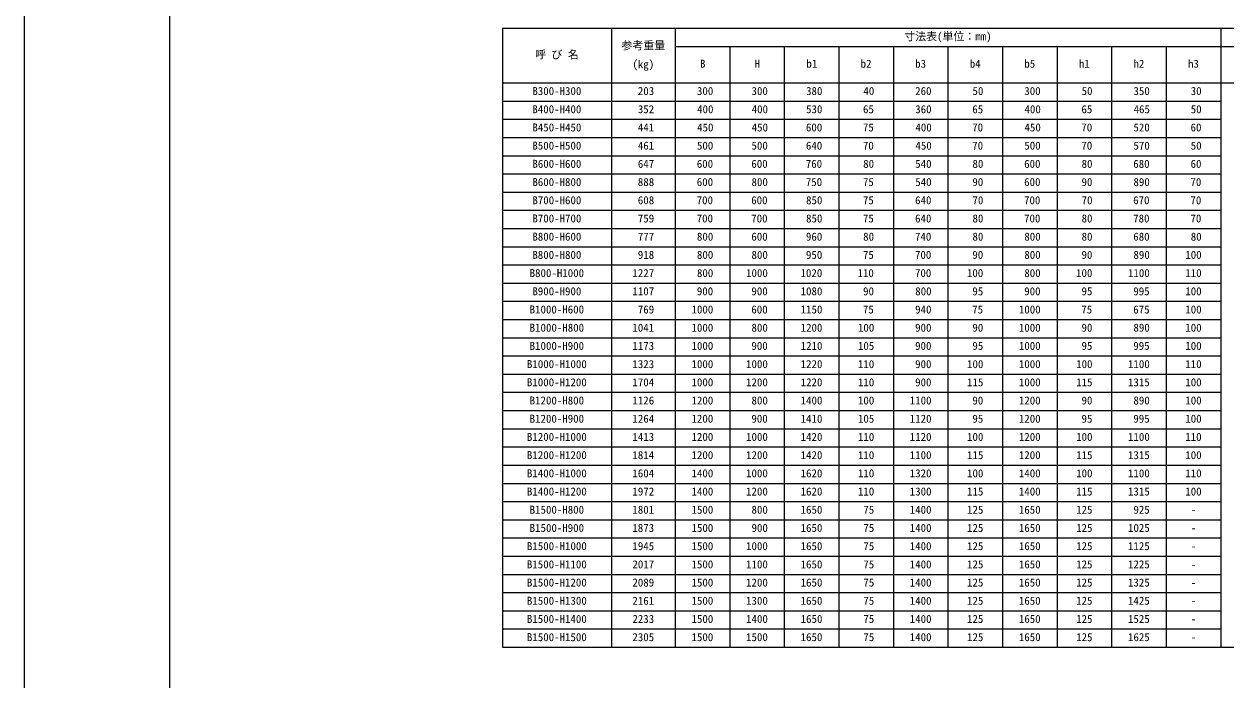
# Model space of a CAD drawing. Units: millimetres, scale not verified. Extents: x -33600 to 33600, y -11880 to 11880.
# Drawn here: x -33600 to -26991, y -1582 to 2021 of the extents above; entities that cross this region are included whole.
import ezdxf
from ezdxf.enums import TextEntityAlignment as Align

# ---------------------------------------------------------------- set-up
doc = ezdxf.new("R2010")
doc.units = ezdxf.units.MM
doc.header["$LTSCALE"] = 40
for name, color, linetype, lineweight in [('0-1_Defpoints', 5, 'Continuous', 25), ('0-3_HYO', 3, 'Continuous', 25), ('0-4_HYO2', 4, 'Continuous', 25), ('0-7_TXT', 7, 'Continuous', 25), ('0-8_WAKU', 3, 'Continuous', 13)]:
    doc.layers.add(name, color=color, linetype=linetype, lineweight=lineweight)
doc.styles.add('ＭＳ ゴシック', font='')
doc.styles.get('ＭＳ ゴシック').set_extended_font_data('MS Gothic')

msp = doc.modelspace()

# ---------------------------------------------------------------- linework, layer by layer
at = {"layer": '0-1_Defpoints'}
msp.add_lwpolyline([(-33600, -11880), (0, -11880), (0, 11880), (-33600, 11880)], close=True, dxfattribs=at)
at = {"layer": '0-3_HYO'}
for p, q in [((-30969.99, 1997.67), (-30969.99, -1402.33)), ((-30969.99, 1997.67), (-24919.99, 1997.67)), ((-30369.99, 1997.67), (-30369.99, -1402.33)), ((-30019.99, 1997.67), (-30019.99, -1402.33)), ((-27019.99, 1997.67), (-27019.99, -1402.33)), ((-30019.99, 1897.67), (-25269.99, 1897.67)), ((-29719.99, 1897.67), (-29719.99, -1402.33)), ((-29419.99, 1897.67), (-29419.99, -1402.33)), ((-29119.99, 1897.67), (-29119.99, -1402.33)), ((-28819.99, 1897.67), (-28819.99, -1402.33)), ((-28519.99, 1897.67), (-28519.99, -1402.33)), ((-28219.99, 1897.67), (-28219.99, -1402.33)), ((-27919.99, 1897.67), (-27919.99, -1402.33)), ((-27619.99, 1897.67), (-27619.99, -1402.33)), ((-27319.99, 1897.67), (-27319.99, -1402.33)), ((-30969.99, 1697.67), (-24919.99, 1697.67)), ((-30969.99, -1402.33), (-24919.99, -1402.33))]:
    msp.add_line(p, q, dxfattribs=at)
at = {"layer": '0-4_HYO2'}
for p, q in [((-30969.99, 1597.67), (-27019.99, 1597.67)), ((-30969.99, 1497.67), (-27019.99, 1497.67)), ((-30969.99, 1397.67), (-27019.99, 1397.67)), ((-30969.99, 1297.67), (-27019.99, 1297.67)), ((-30969.99, 1197.67), (-27019.99, 1197.67)), ((-30969.99, 1097.67), (-27019.99, 1097.67)), ((-30969.99, 997.67), (-27019.99, 997.67)), ((-30969.99, 897.67), (-27019.99, 897.67)), ((-30969.99, 797.67), (-27019.99, 797.67)), ((-30969.99, 697.67), (-27019.99, 697.67)), ((-30969.99, 597.67), (-27019.99, 597.67)), ((-30969.99, 497.67), (-27019.99, 497.67)), ((-30969.99, 397.67), (-27019.99, 397.67)), ((-30969.99, 297.67), (-27019.99, 297.67)), ((-30969.99, 197.67), (-27019.99, 197.67)), ((-30969.99, 97.67), (-27019.99, 97.67)), ((-30969.99, -2.33), (-27019.99, -2.33)), ((-30969.99, -102.33), (-27019.99, -102.33)), ((-30969.99, -202.33), (-27019.99, -202.33)), ((-30969.99, -302.33), (-27019.99, -302.33)), ((-30969.99, -402.33), (-27019.99, -402.33)), ((-30969.99, -502.33), (-27019.99, -502.33)), ((-30969.99, -602.33), (-27019.99, -602.33)), ((-30969.99, -702.33), (-27019.99, -702.33)), ((-30969.99, -802.33), (-27019.99, -802.33)), ((-30969.99, -902.33), (-27019.99, -902.33)), ((-30969.99, -1002.33), (-27019.99, -1002.33)), ((-30969.99, -1102.33), (-27019.99, -1102.33)), ((-30969.99, -1202.33), (-27019.99, -1202.33)), ((-30969.99, -1302.33), (-27019.99, -1302.33))]:
    msp.add_line(p, q, dxfattribs=at)
at = {"layer": '0-8_WAKU'}
msp.add_lwpolyline([(-32800, -11080), (-800, -11080), (-800, 11080), (-32800, 11080)], close=True, dxfattribs=at)

# ---------------------------------------------------------------- texts
at = {"layer": '0-7_TXT', "style": 'ＭＳ ゴシック'}
for s, p in [('参考重量', (-30314.99, 1867.67)), ('寸法表(単位：㎜)', (-28759.99, 1917.67)), ('呼 び 名', (-30789.99, 1817.67)), ('(kg)', (-30254.99, 1764.9)), ('B', (-29883.2, 1767.67)), ('H', (-29583.2, 1767.67)), ('b1', (-29298.2, 1767.67)), ('b2', (-28999.99, 1767.67)), ('b3', (-28700, 1767.67)), ('b4', (-28399.99, 1767.67)), ('b5', (-28099.99, 1767.67)), ('h1', (-27799.99, 1767.67)), ('h2', (-27499.99, 1767.67)), ('h3', (-27199.99, 1767.67)), ('B300-H300', (-30804.99, 1617.67)), (' 203', (-30254.99, 1617.67)), (' 300', (-29929.99, 1617.67)), (' 300', (-29629.99, 1617.67)), (' 380', (-29329.99, 1617.67)), (' 40', (-29014.99, 1617.67)), (' 260', (-28729.99, 1617.67)), (' 50', (-28414.99, 1617.67)), (' 300', (-28129.99, 1617.67)), (' 50', (-27814.99, 1617.67)), (' 350', (-27529.99, 1617.67)), (' 30', (-27214.99, 1617.67)), ('B400-H400', (-30804.99, 1517.67)), (' 352', (-30254.99, 1517.67)), (' 400', (-29929.08, 1517.67)), (' 400', (-29629.08, 1517.67)), (' 530', (-29329.99, 1517.67)), (' 65', (-29016.82, 1517.67)), (' 360', (-28729.69, 1517.67)), (' 65', (-28415.9, 1517.67)), (' 400', (-28129.08, 1517.67)), (' 65', (-27815.91, 1517.67)), (' 465', (-27529.08, 1517.67)), (' 50', (-27214.99, 1517.67)), ('B450-H450', (-30804.99, 1417.67)), (' 441', (-30254.99, 1417.67)), (' 450', (-29929.08, 1417.67)), (' 450', (-29629.08, 1417.67)), (' 600', (-29330.91, 1417.67)), (' 75', (-29017.43, 1417.67)), (' 400', (-28728.78, 1417.67)), (' 70', (-28416.51, 1417.67)), (' 450', (-28129.08, 1417.67)), (' 70', (-27816.51, 1417.67)), (' 520', (-27529.99, 1417.67)), (' 60', (-27215.91, 1417.67)), ('B500-H500', (-30804.99, 1317.67)), (' 461', (-30254.99, 1317.67)), (' 500', (-29929.99, 1317.67)), (' 500', (-29629.99, 1317.67)), (' 640', (-29330.91, 1317.67)), (' 70', (-29017.43, 1317.67)), (' 450', (-28728.78, 1317.67)), (' 70', (-28416.51, 1317.67)), (' 500', (-28129.99, 1317.67)), (' 70', (-27816.51, 1317.67)), (' 570', (-27529.99, 1317.67)), (' 50', (-27214.99, 1317.67)), ('B600-H600', (-30804.99, 1217.67)), (' 647', (-30254.99, 1217.67)), (' 600', (-29930.91, 1217.67)), (' 600', (-29630.91, 1217.67)), (' 760', (-29331.52, 1217.67)), (' 80', (-29015.91, 1217.67)), (' 540', (-28729.69, 1217.67)), (' 80', (-28414.99, 1217.67)), (' 600', (-28130.91, 1217.67)), (' 80', (-27814.99, 1217.67)), (' 680', (-27530.91, 1217.67)), (' 60', (-27215.91, 1217.67)), ('B600-H800', (-30804.99, 1117.67)), (' 888', (-30254.99, 1117.67)), (' 600', (-29930.91, 1117.67)), (' 800', (-29629.99, 1117.67)), (' 750', (-29331.52, 1117.67)), (' 75', (-29017.43, 1117.67)), (' 540', (-28729.69, 1117.67)), (' 90', (-28415.6, 1117.67)), (' 600', (-28130.91, 1117.67)), (' 90', (-27815.6, 1117.67)), (' 890', (-27529.99, 1117.67)), (' 70', (-27216.51, 1117.67)), ('B700-H600', (-30804.99, 1017.67)), (' 608', (-30254.99, 1017.67)), (' 700', (-29931.52, 1017.67)), (' 600', (-29631.52, 1017.67)), (' 850', (-29329.99, 1017.67)), (' 75', (-29017.43, 1017.67)), (' 640', (-28730.6, 1017.67)), (' 70', (-28414.99, 1017.67)), (' 700', (-28131.51, 1017.67)), (' 70', (-27814.99, 1017.67)), (' 670', (-27531.51, 1017.67)), (' 70', (-27216.51, 1017.67)), ('B700-H700', (-30804.99, 917.67)), (' 759', (-30254.99, 917.67)), (' 700', (-29931.52, 917.67)), (' 700', (-29631.52, 917.67)), (' 850', (-29329.99, 917.67)), (' 75', (-29017.43, 917.67)), (' 640', (-28730.6, 917.67)), (' 80', (-28414.99, 917.67)), (' 700', (-28131.51, 917.67)), (' 80', (-27814.99, 917.67)), (' 780', (-27531.51, 917.67)), (' 70', (-27216.51, 917.67)), ('B800-H600', (-30804.99, 817.67)), (' 777', (-30254.99, 817.67)), (' 800', (-29929.99, 817.67)), (' 600', (-29630.91, 817.67)), (' 960', (-29330.6, 817.67)), (' 80', (-29015.91, 817.67)), (' 740', (-28731.21, 817.67)), (' 80', (-28414.99, 817.67)), (' 800', (-28129.99, 817.67)), (' 80', (-27814.99, 817.67)), (' 680', (-27530.91, 817.67)), (' 80', (-27214.99, 817.67)), ('B800-H800', (-30804.99, 717.67)), (' 918', (-30254.99, 717.67)), (' 800', (-29929.99, 717.67)), (' 800', (-29629.99, 717.67)), (' 950', (-29330.6, 717.67)), (' 75', (-29017.43, 717.67)), (' 700', (-28731.21, 717.67)), (' 90', (-28415.6, 717.67)), (' 800', (-28129.99, 717.67)), (' 90', (-27815.6, 717.67)), (' 890', (-27529.99, 717.67)), ('100', (-27214.99, 717.67)), ('B800-H1000', (-30819.99, 617.67)), ('1227', (-30254.99, 617.67)), (' 800', (-29929.99, 617.67)), ('1000', (-29629.99, 617.67)), ('1020', (-29330.6, 617.67)), ('110', (-29017.43, 617.67)), (' 700', (-28731.21, 617.67)), ('100', (-28415.6, 617.67)), (' 800', (-28129.99, 617.67)), ('100', (-27815.6, 617.67)), ('1100', (-27529.99, 617.67)), ('110', (-27214.99, 617.67)), ('B900-H900', (-30804.99, 517.67)), ('1107', (-30254.99, 517.67)), (' 900', (-29930.6, 517.67)), (' 900', (-29630.6, 517.67)), ('1080', (-29329.99, 517.67)), (' 90', (-29016.52, 517.67)), (' 800', (-28729.69, 517.67)), (' 95', (-28415.6, 517.67)), (' 900', (-28130.6, 517.67)), (' 95', (-27815.6, 517.67)), (' 995', (-27530.6, 517.67)), ('100', (-27214.99, 517.67)), ('B1000-H600', (-30819.99, 417.67)), (' 769', (-30254.99, 417.67)), ('1000', (-29929.99, 417.67)), (' 600', (-29630.91, 417.67)), ('1150', (-29329.99, 417.67)), (' 75', (-29017.43, 417.67)), (' 940', (-28730.3, 417.67)), (' 75', (-28416.51, 417.67)), ('1000', (-28129.99, 417.67)), (' 75', (-27816.51, 417.67)), (' 675', (-27530.91, 417.67)), ('100', (-27214.99, 417.67)), ('B1000-H800', (-30819.99, 317.67)), ('1041', (-30254.99, 317.67)), ('1000', (-29929.99, 317.67)), (' 800', (-29629.99, 317.67)), ('1200', (-29329.99, 317.67)), ('100', (-29014.99, 317.67)), (' 900', (-28730.3, 317.67)), (' 90', (-28415.6, 317.67)), ('1000', (-28129.99, 317.67)), (' 90', (-27815.6, 317.67)), (' 890', (-27529.99, 317.67)), ('100', (-27214.99, 317.67)), ('B1000-H900', (-30819.99, 217.67)), ('1173', (-30254.99, 217.67)), ('1000', (-29929.99, 217.67)), (' 900', (-29630.6, 217.67)), ('1210', (-29329.99, 217.67)), ('105', (-29014.99, 217.67)), (' 900', (-28730.3, 217.67)), (' 95', (-28415.6, 217.67)), ('1000', (-28129.99, 217.67)), (' 95', (-27815.6, 217.67)), (' 995', (-27530.6, 217.67)), ('100', (-27214.99, 217.67)), ('B1000-H1000', (-30834.99, 117.67)), ('1323', (-30254.99, 117.67)), ('1000', (-29929.99, 117.67)), ('1000', (-29629.99, 117.67)), ('1220', (-29329.99, 117.67)), ('110', (-29014.99, 117.67)), (' 900', (-28730.3, 117.67)), ('100', (-28414.99, 117.67)), ('1000', (-28129.99, 117.67)), ('100', (-27814.99, 117.67)), ('1100', (-27529.99, 117.67)), ('110', (-27214.99, 117.67)), ('B1000-H1200', (-30834.99, 17.67)), ('1704', (-30254.99, 17.67)), ('1000', (-29929.99, 17.67)), ('1200', (-29629.99, 17.67)), ('1220', (-29329.99, 17.67)), ('110', (-29014.99, 17.67)), (' 900', (-28730.3, 17.67)), ('115', (-28414.99, 17.67)), ('1000', (-28129.99, 17.67)), ('115', (-27814.99, 17.67)), ('1315', (-27529.99, 17.67)), ('100', (-27214.99, 17.67)), ('B1200-H800', (-30819.99, -82.33)), ('1126', (-30254.99, -82.33)), ('1200', (-29929.99, -82.33)), (' 800', (-29629.99, -82.33)), ('1400', (-29329.99, -82.33)), ('100', (-29014.99, -82.33)), ('1100', (-28729.99, -82.33)), (' 90', (-28415.6, -82.33)), ('1200', (-28129.99, -82.33)), (' 90', (-27815.6, -82.33)), (' 890', (-27529.99, -82.33)), ('100', (-27214.99, -82.33)), ('B1200-H900', (-30819.99, -182.33)), ('1264', (-30254.99, -182.33)), ('1200', (-29929.99, -182.33)), (' 900', (-29630.6, -182.33)), ('1410', (-29329.99, -182.33)), ('105', (-29014.99, -182.33)), ('1120', (-28729.99, -182.33)), (' 95', (-28415.6, -182.33)), ('1200', (-28129.99, -182.33)), (' 95', (-27815.6, -182.33)), (' 995', (-27530.6, -182.33)), ('100', (-27214.99, -182.33)), ('B1200-H1000', (-30834.99, -282.33)), ('1413', (-30254.99, -282.33)), ('1200', (-29929.99, -282.33)), ('1000', (-29629.99, -282.33)), ('1420', (-29329.99, -282.33)), ('110', (-29014.99, -282.33)), ('1120', (-28729.99, -282.33)), ('100', (-28414.99, -282.33)), ('1200', (-28129.99, -282.33)), ('100', (-27814.99, -282.33)), ('1100', (-27529.99, -282.33)), ('110', (-27214.99, -282.33)), ('B1200-H1200', (-30834.99, -382.33)), ('1814', (-30254.99, -382.33)), ('1200', (-29929.99, -382.33)), ('1200', (-29629.99, -382.33)), ('1420', (-29329.99, -382.33)), ('110', (-29014.99, -382.33)), ('1100', (-28729.99, -382.33)), ('115', (-28414.99, -382.33)), ('1200', (-28129.99, -382.33)), ('115', (-27814.99, -382.33)), ('1315', (-27529.99, -382.33)), ('100', (-27214.99, -382.33)), ('B1400-H1000', (-30834.99, -482.33)), ('1604', (-30254.99, -482.33)), ('1400', (-29929.99, -482.33)), ('1000', (-29629.99, -482.33)), ('1620', (-29329.99, -482.33)), ('110', (-29014.99, -482.33)), ('1320', (-28729.99, -482.33)), ('100', (-28414.99, -482.33)), ('1400', (-28129.99, -482.33)), ('100', (-27814.99, -482.33)), ('1100', (-27529.99, -482.33)), ('110', (-27214.99, -482.33)), ('B1400-H1200', (-30834.99, -582.33)), ('1972', (-30254.99, -582.33)), ('1400', (-29929.99, -582.33)), ('1200', (-29629.99, -582.33)), ('1620', (-29329.99, -582.33)), ('110', (-29014.99, -582.33)), ('1300', (-28729.99, -582.33)), ('115', (-28414.99, -582.33)), ('1400', (-28129.99, -582.33)), ('115', (-27814.99, -582.33)), ('1315', (-27529.99, -582.33)), ('100', (-27214.99, -582.33)), ('B1500-H800', (-30819.99, -682.33)), ('1801', (-30254.99, -682.33)), ('1500', (-29929.99, -682.33)), (' 800', (-29629.99, -682.33)), ('1650', (-29329.99, -682.33)), (' 75', (-29014.99, -682.33)), ('1400', (-28729.99, -682.33)), ('125', (-28414.99, -682.33)), ('1650', (-28129.99, -682.33)), ('125', (-27814.99, -682.33)), (' 925', (-27529.99, -682.33)), ('-', (-27184.99, -682.33)), ('B1500-H900', (-30819.99, -782.33)), ('1873', (-30254.99, -782.33)), ('1500', (-29929.99, -782.33)), (' 900', (-29629.99, -782.33)), ('1650', (-29329.99, -782.33)), (' 75', (-29014.99, -782.33)), ('1400', (-28729.99, -782.33)), ('125', (-28414.99, -782.33)), ('1650', (-28129.99, -782.33)), ('125', (-27814.99, -782.33)), ('1025', (-27529.99, -782.33)), ('-', (-27184.99, -782.33)), ('B1500-H1000', (-30834.99, -882.33)), ('1945', (-30254.99, -882.33)), ('1500', (-29929.99, -882.33)), ('1000', (-29629.99, -882.33)), ('1650', (-29329.99, -882.33)), (' 75', (-29014.99, -882.33)), ('1400', (-28729.99, -882.33)), ('125', (-28414.99, -882.33)), ('1650', (-28129.99, -882.33)), ('125', (-27814.99, -882.33)), ('1125', (-27529.99, -882.33)), ('-', (-27184.99, -882.33)), ('B1500-H1100', (-30834.99, -982.33)), ('2017', (-30254.99, -982.33)), ('1500', (-29929.99, -982.33)), ('1100', (-29629.99, -982.33)), ('1650', (-29329.99, -982.33)), (' 75', (-29014.99, -982.33)), ('1400', (-28729.99, -982.33)), ('125', (-28414.99, -982.33)), ('1650', (-28129.99, -982.33)), ('125', (-27814.99, -982.33)), ('1225', (-27529.99, -982.33)), ('-', (-27184.99, -982.33)), ('B1500-H1200', (-30834.99, -1082.33)), ('2089', (-30254.99, -1082.33)), ('1500', (-29929.99, -1082.33)), ('1200', (-29629.99, -1082.33)), ('1650', (-29329.99, -1082.33)), (' 75', (-29014.99, -1082.33)), ('1400', (-28729.99, -1082.33)), ('125', (-28414.99, -1082.33)), ('1650', (-28129.99, -1082.33)), ('125', (-27814.99, -1082.33)), ('1325', (-27529.99, -1082.33)), ('-', (-27184.99, -1082.33)), ('B1500-H1300', (-30834.99, -1182.33)), ('2161', (-30254.99, -1182.33)), ('1500', (-29929.99, -1182.33)), ('1300', (-29629.99, -1182.33)), ('1650', (-29329.99, -1182.33)), (' 75', (-29014.99, -1182.33)), ('1400', (-28729.99, -1182.33)), ('125', (-28414.99, -1182.33)), ('1650', (-28129.99, -1182.33)), ('125', (-27814.99, -1182.33)), ('1425', (-27529.99, -1182.33)), ('-', (-27184.99, -1182.33)), ('B1500-H1400', (-30834.99, -1282.33)), ('2233', (-30254.99, -1282.33)), ('1500', (-29929.99, -1282.33)), ('1400', (-29629.99, -1282.33)), ('1650', (-29329.99, -1282.33)), (' 75', (-29014.99, -1282.33)), ('1400', (-28729.99, -1282.33)), ('125', (-28414.99, -1282.33)), ('1650', (-28129.99, -1282.33)), ('125', (-27814.99, -1282.33)), ('1525', (-27529.99, -1282.33)), ('-', (-27184.99, -1282.33)), ('B1500-H1500', (-30834.99, -1382.33)), ('2305', (-30254.99, -1382.33)), ('1500', (-29929.99, -1382.33)), ('1500', (-29629.99, -1382.33)), ('1650', (-29329.99, -1382.33)), (' 75', (-29014.99, -1382.33)), ('1400', (-28729.99, -1382.33)), ('125', (-28414.99, -1382.33)), ('1650', (-28129.99, -1382.33)), ('125', (-27814.99, -1382.33)), ('1625', (-27529.99, -1382.33)), ('-', (-27184.99, -1382.33))]:
    msp.add_text(s, height=43.99, dxfattribs=at).set_placement(p, align=Align.BOTTOM_LEFT)

doc.saveas('drawing.dxf')
